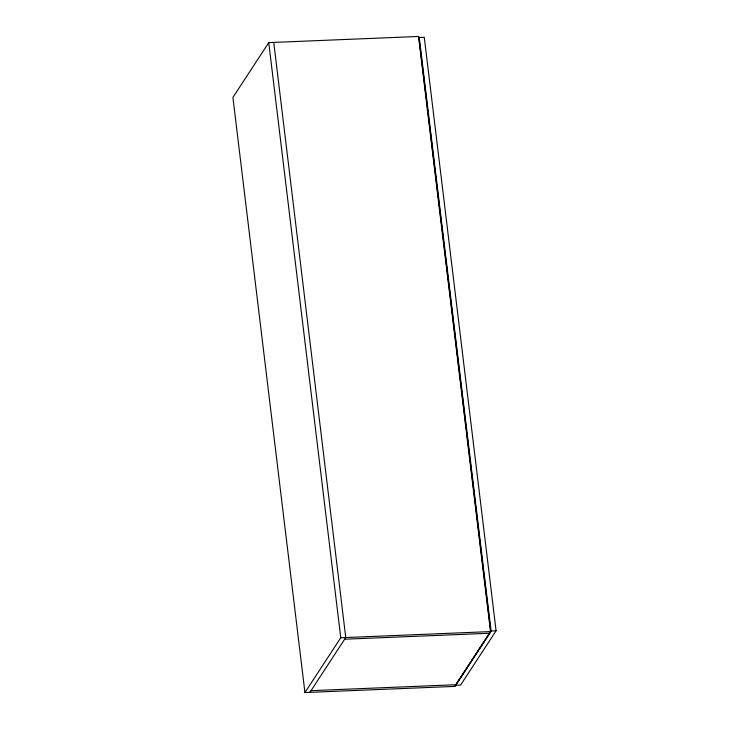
<?xml version="1.0" encoding="UTF-8"?>
<svg xmlns="http://www.w3.org/2000/svg" width="729" height="729" viewBox="0 0 729 729"><rect width="100%" height="100%" fill="white"/><g stroke="black" fill="none" stroke-linecap="round" stroke-linejoin="round"><path stroke-width="1.09" d="M268.746 42.619L232.916 97.422L304.932 692.55L454.978 686.381L490.808 631.578L418.792 36.45L268.746 42.619L340.762 637.747L304.932 692.55M309.934 692.34L345.765 637.538L273.749 42.419M454.705 686.39L490.535 631.587L418.519 36.459M491.082 631.022L455.616 685.269L460.619 685.06L496.084 630.813L424.269 37.316L419.266 37.516L491.082 631.022L496.084 630.813M340.762 637.747L490.808 631.578M344.671 639.215L489.715 633.255M311.028 690.664L456.072 684.704"/></g></svg>
